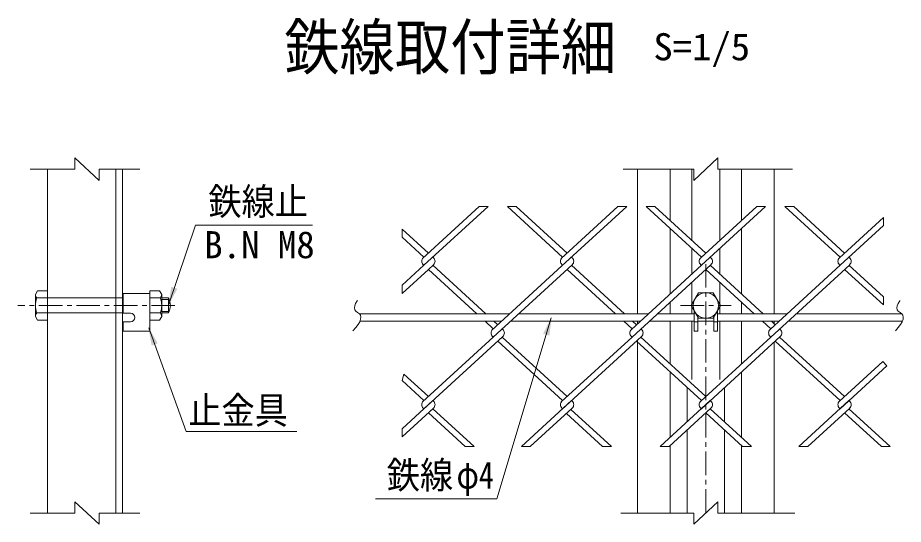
# Model space of a CAD drawing. Units: millimetres, scale not verified, with parts at other scales. Extents: x -4455 to 4455, y -3150 to 3150.
# Drawn here: x 1026 to 2444, y 536 to 1347 of the extents above; entities that cross this region are included whole.
import ezdxf
from ezdxf.enums import TextEntityAlignment as Align

# ---------------------------------------------------------------- set-up
doc = ezdxf.new("R2010")
doc.units = ezdxf.units.MM
doc.header["$LTSCALE"] = 30
doc.linetypes.add('DASHED', pattern=[7.5, 6, -1.5])
doc.linetypes.add('USER1', pattern=[2, 1.25, -0.25, 0.25, -0.25])
doc.layers.add('0-B_7詳細', color=7, linetype='Continuous', lineweight=18)
doc.styles.add('ＭＳ ゴシック', font='')
doc.styles.get('ＭＳ ゴシック').set_extended_font_data('MS Gothic')

msp = doc.modelspace()

# ---------------------------------------------------------------- linework, layer by layer
at = {"layer": '0-B_7詳細', "color": 4}
for p, q in [((1156.38, 1086.75), (1117.61, 1122.75)), ((1117.61, 1104.75), (1117.61, 1122.75)), ((2108.12, 1086.75), (2146.89, 1122.75)), ((2146.89, 1104.75), (2146.89, 1122.75)), ((1117.61, 1104.75), (1046.05, 1104.75)), ((1156.38, 1104.75), (1156.38, 1086.75)), ((1156.38, 1104.75), (1221.66, 1104.75)), ((2108.12, 1104.75), (1994.95, 1104.75)), ((2108.12, 1104.75), (2108.12, 1086.75)), ((2146.89, 1104.75), (2266.47, 1104.75)), ((1117.61, 554.44), (1117.61, 572.44)), ((1156.38, 536.44), (1117.61, 572.44)), ((2108.12, 536.44), (2146.89, 572.44)), ((2146.89, 554.44), (2146.89, 572.44)), ((1117.61, 554.44), (1046.05, 554.44)), ((1156.38, 554.44), (1221.66, 554.44)), ((1156.38, 554.44), (1156.38, 536.44)), ((2108.12, 554.44), (1991.3, 554.44)), ((2108.12, 554.44), (2108.12, 536.44)), ((2146.89, 554.44), (2269.71, 554.44))]:
    msp.add_line(p, q, dxfattribs=at)
at = {"layer": '0-B_7詳細', "lineweight": 9}
for p, q in [((1073.81, 1104.75), (1073.81, 554.44)), ((1183.31, 1104.75), (1183.31, 554.44)), ((1193.81, 1104.75), (1193.81, 554.44)), ((2018.01, 1104.75), (2018.01, 873.19)), ((2070.51, 1104.75), (2070.51, 1022.58)), ((2105.01, 1104.75), (2105.01, 990.97)), ((2150.01, 1104.75), (2150.01, 990.97)), ((2184.51, 1104.75), (2184.51, 1022.58)), ((2237.01, 1104.75), (2237.01, 873.19)), ((2070.51, 1009.56), (2070.51, 905.1)), ((2184.51, 1009.56), (2184.51, 905.1)), ((2105.01, 977.95), (2105.01, 936.71)), ((2119.33, 962.86), (2127.51, 970.35)), ((2150.01, 977.95), (2150.01, 936.71)), ((2119.33, 951.8), (2120.4, 950.82)), ((2105.01, 923.69), (2105.01, 873.19)), ((2150.01, 923.69), (2150.01, 873.19)), ((1054.61, 904.3), (1057.94, 910.06)), ((1057.94, 910.06), (1073.81, 910.06)), ((1073.81, 863.02), (1073.81, 910.06)), ((1237.43, 863.02), (1237.43, 910.06)), ((1054.61, 868.78), (1054.61, 904.3)), ((1056.67, 898.54), (1073.81, 898.54)), ((1194.83, 905.5), (1194.83, 874)), ((1254.57, 898.54), (1237.43, 898.54)), ((1256.63, 868.78), (1256.63, 904.3)), ((1256.63, 898.54), (1267.29, 898.54)), ((1267.29, 874.54), (1267.29, 898.54)), ((2070.51, 892.08), (2070.51, 873.19)), ((2184.51, 892.08), (2184.51, 873.19)), ((1056.67, 874.54), (1073.81, 874.54)), ((1194.83, 874), (1206.68, 874)), ((1254.57, 874.54), (1237.43, 874.54)), ((1256.63, 868.78), (1253.31, 863.02)), ((1256.63, 874.54), (1267.29, 874.54)), ((1813.66, 873.19), (1573.09, 873.19)), ((2035.68, 873.19), (1827.87, 873.19)), ((2108.76, 873.19), (2049.89, 873.19)), ((2108.76, 878.28), (2108.76, 845.5)), ((2111.23, 874), (2108.76, 874)), ((2114.76, 867.89), (2114.76, 845.5)), ((2143.79, 874), (2146.26, 874)), ((2146.26, 878.28), (2146.26, 845.5)), ((2257.71, 873.19), (2146.26, 873.19)), ((2441.19, 873.19), (2271.92, 873.19)), ((1193.81, 738.19), (1193.81, 858.19)), ((1194.83, 860.5), (1206.68, 860.5)), ((1194.83, 860.5), (1194.83, 845.5)), ((1253.31, 863.02), (1237.43, 863.02)), ((1800.56, 861.19), (1573.82, 861.19)), ((2022.59, 861.19), (1814.77, 861.19)), ((2018.01, 861.19), (2018.01, 856.99)), ((2108.76, 861.19), (2036.8, 861.19)), ((2070.51, 861.19), (2070.51, 793.09)), ((2105.01, 861.19), (2105.01, 768.35)), ((2114.76, 860.5), (2108.76, 860.5)), ((2140.26, 861.19), (2114.76, 861.19)), ((2140.26, 860.5), (2146.26, 860.5)), ((2244.62, 861.19), (2146.26, 861.19)), ((2150.01, 861.19), (2150.01, 768.35)), ((2184.51, 861.19), (2184.51, 793.09)), ((2237.01, 861.19), (2237.01, 856.99)), ((2441.92, 861.19), (2258.83, 861.19)), ((1194.83, 845.5), (1237.43, 845.5)), ((2023.6, 849.09), (2024.67, 848.11)), ((2023.6, 849.09), (2024.67, 848.11)), ((2114.76, 845.5), (2108.76, 845.5)), ((2245.63, 849.09), (2246.7, 848.11)), ((2245.63, 849.09), (2246.7, 848.11)), ((2018.01, 830.95), (2018.01, 554.44)), ((2237.01, 828.18), (2237.01, 554.44)), ((2070.51, 780.07), (2070.51, 675.61)), ((2184.51, 780.07), (2184.51, 675.61)), ((2097.51, 755.33), (2097.51, 700.35)), ((2157.51, 755.33), (2157.51, 700.35)), ((2097.51, 687.33), (2097.51, 554.44)), ((2157.51, 687.33), (2157.51, 554.44)), ((2070.51, 662.59), (2070.51, 554.44)), ((2184.51, 662.59), (2184.51, 554.44))]:
    msp.add_line(p, q, dxfattribs=at)
at = {"layer": '0-B_7詳細', "color": 3}
for p, q in [((1674.2, 961.88), (1764.82, 1044.91)), ((1676.35, 950.82), (1779.03, 1044.91)), ((1764.82, 1044.91), (1779.03, 1044.91)), ((1809.9, 1044.91), (1898.37, 963.84)), ((1809.9, 1044.91), (1824.11, 1044.91)), ((1824.11, 1044.91), (1905.48, 970.35)), ((1896.23, 961.88), (1986.85, 1044.91)), ((1897.3, 949.84), (2001.06, 1044.91)), ((1986.85, 1044.91), (2001.06, 1044.91)), ((2031.93, 1044.91), (2120.4, 963.84)), ((2031.93, 1044.91), (2046.14, 1044.91)), ((2046.14, 1044.91), (2127.51, 970.35)), ((2119.33, 962.86), (2208.87, 1044.91)), ((2120.4, 950.82), (2223.08, 1044.91)), ((2208.87, 1044.91), (2223.08, 1044.91)), ((2253.96, 1044.91), (2342.43, 963.84)), ((2253.96, 1044.91), (2268.17, 1044.91)), ((2268.17, 1044.91), (2349.53, 970.35)), ((2341.36, 962.86), (2411.65, 1027.27)), ((2411.65, 1027.27), (2411.65, 1014.25)), ((1641.42, 1008.86), (1683.45, 970.35)), ((1641.42, 995.84), (1641.42, 1008.86)), ((2342.43, 950.82), (2411.65, 1014.25)), ((1641.42, 995.84), (1676.35, 963.84)), ((1690.56, 963.84), (1691.63, 962.86)), ((1690.56, 963.84), (1691.63, 962.86)), ((1912.58, 963.84), (1913.65, 962.86)), ((1912.58, 963.84), (1913.65, 962.86)), ((2134.61, 963.84), (2135.68, 962.86)), ((2134.61, 963.84), (2135.68, 962.86)), ((2356.64, 963.84), (2357.71, 962.86)), ((2356.64, 963.84), (2357.71, 962.86)), ((2356.64, 963.84), (2357.71, 962.86)), ((2356.64, 963.84), (2357.71, 962.86)), ((1641.42, 918.82), (1676.35, 950.82)), ((1674.91, 952.14), (1676.35, 950.82)), ((1674.91, 952.14), (1676.35, 950.82)), ((1675.28, 951.8), (1676.35, 950.82)), ((1675.28, 951.8), (1676.35, 950.82)), ((1683.45, 944.31), (1691.63, 951.8)), ((1690.56, 950.82), (1775.27, 873.19)), ((1785.22, 847.13), (1897.3, 949.84)), ((1787.36, 836.07), (1913.66, 951.8)), ((1897.3, 951.8), (1898.37, 950.82)), ((1912.58, 950.82), (1997.3, 873.19)), ((2008.32, 848.11), (2120.4, 950.82)), ((2134.61, 950.82), (2219.33, 873.19)), ((2230.35, 848.11), (2342.43, 950.82)), ((2231.42, 836.07), (2357.71, 951.8)), ((2341.36, 951.8), (2342.43, 950.82)), ((2356.64, 950.82), (2411.65, 900.41)), ((1641.42, 905.8), (1683.45, 944.31)), ((1683.45, 944.31), (1761.06, 873.19)), ((1905.48, 944.31), (1983.09, 873.19)), ((2127.51, 944.31), (2205.12, 873.19)), ((2349.53, 944.31), (2411.65, 887.39)), ((1641.42, 905.8), (1641.42, 918.82)), ((2411.65, 900.41), (2411.65, 887.39)), ((1774.16, 861.19), (1787.36, 849.09)), ((1788.37, 861.19), (1794.46, 855.6)), ((1996.19, 861.19), (2009.39, 849.09)), ((2010.4, 861.19), (2016.49, 855.6)), ((2218.21, 861.19), (2231.42, 849.09)), ((2230.35, 848.11), (2238.52, 855.6)), ((2232.42, 861.19), (2238.52, 855.6)), ((1675.27, 720.35), (1802.64, 837.05)), ((1785.92, 837.39), (1787.36, 836.07)), ((1786.29, 837.05), (1787.36, 836.07)), ((1786.29, 837.05), (1787.36, 836.07)), ((1794.46, 829.56), (1802.64, 837.05)), ((1801.57, 849.09), (1802.64, 848.11)), ((1801.57, 849.09), (1802.64, 848.11)), ((1897.3, 720.35), (2024.67, 837.05)), ((2120.4, 721.33), (2246.7, 837.06)), ((2230.35, 837.05), (2231.42, 836.07)), ((1674.2, 732.39), (1787.36, 836.07)), ((1794.46, 829.56), (1898.37, 734.35)), ((1801.57, 836.07), (1905.48, 740.86)), ((1896.23, 732.39), (2009.39, 836.07)), ((2016.49, 829.56), (2120.4, 734.35)), ((2023.6, 836.07), (2127.51, 740.86)), ((2119.33, 733.37), (2231.42, 836.07)), ((2238.52, 829.56), (2342.43, 734.35)), ((2245.63, 836.07), (2349.53, 740.86)), ((2341.36, 733.37), (2410.88, 797.07)), ((2410.88, 797.07), (2417.41, 790.03)), ((2342.43, 721.33), (2417.41, 790.03)), ((1644.17, 776.86), (1641.42, 766.35)), ((1641.42, 766.35), (1676.35, 734.35)), ((1644.17, 776.86), (1683.45, 740.86)), ((2341.36, 733.37), (2349.53, 740.86)), ((1641.24, 689.16), (1690.56, 734.35)), ((1690.56, 734.35), (1691.63, 733.37)), ((1690.56, 734.35), (1691.63, 733.37)), ((1832.35, 660.83), (1912.58, 734.35)), ((1912.58, 734.35), (1913.65, 733.37)), ((1912.58, 734.35), (1913.65, 733.37)), ((2054.38, 660.83), (2134.61, 734.35)), ((2134.61, 734.35), (2135.68, 733.37)), ((2134.61, 734.35), (2135.68, 733.37)), ((2276.41, 660.83), (2356.64, 734.35)), ((2356.64, 734.35), (2357.71, 733.37)), ((2356.64, 734.35), (2357.71, 733.37)), ((1641.46, 676.34), (1691.63, 722.31)), ((1675.28, 722.31), (1676.35, 721.33)), ((1675.28, 722.31), (1676.35, 721.33)), ((1683.45, 714.82), (1691.63, 722.31)), ((1683.45, 714.82), (1742.37, 660.83)), ((1690.56, 721.33), (1756.58, 660.83)), ((1846.56, 660.83), (1913.65, 722.31)), ((1897.3, 722.31), (1898.37, 721.33)), ((1897.3, 722.31), (1898.37, 721.33)), ((1904.41, 713.83), (1962.25, 660.83)), ((1905.48, 714.82), (1913.65, 722.31)), ((1911.51, 720.35), (1976.46, 660.83)), ((2068.59, 660.83), (2135.68, 722.31)), ((2119.33, 722.31), (2120.4, 721.33)), ((2127.51, 714.82), (2186.42, 660.83)), ((2134.61, 721.33), (2200.63, 660.83)), ((2290.62, 660.83), (2357.71, 722.31)), ((2341.36, 722.31), (2342.43, 721.33)), ((2349.53, 714.82), (2408.45, 660.83)), ((2356.64, 721.33), (2422.66, 660.83)), ((1641.24, 689.16), (1641.46, 676.34)), ((1742.37, 660.83), (1756.58, 660.83)), ((1832.35, 660.83), (1846.56, 660.83)), ((1962.25, 660.83), (1976.46, 660.83)), ((2054.38, 660.83), (2068.59, 660.83)), ((2186.42, 660.83), (2200.63, 660.83)), ((2276.41, 660.83), (2290.62, 660.83)), ((2408.45, 660.83), (2422.66, 660.83))]:
    msp.add_line(p, q, dxfattribs=at)
at = {"layer": '0-B_7詳細', "color": 1, "linetype": 'USER1'}
for p, q in [((2127.51, 952.69), (2127.51, 554.44)), ((1277.69, 886.54), (1026.19, 886.54)), ((2087.21, 886.54), (2167.86, 886.54))]:
    msp.add_line(p, q, dxfattribs=at)
at = {"layer": '0-B_7詳細', "color": 3, "linetype": 'DASHED'}
for p, q in [((1073.81, 898.54), (1194.83, 898.54)), ((1073.81, 874.54), (1194.83, 874.54))]:
    msp.add_line(p, q, dxfattribs=at)
at = {"layer": '0-B_7詳細', "color": 1}
for p, q in [((1256.63, 896.14), (1268.5, 896.14)), ((1256.63, 876.94), (1268.5, 876.94))]:
    msp.add_line(p, q, dxfattribs=at)
for points in [[(1497.96, 1015.12), (1310.77, 1015.12), (1267.93, 888.44)], [(1599.06, 576.98), (1792.96, 576.98), (1880.23, 866.62)], [(1473.01, 685.01), (1296.06, 685.01), (1235.84, 850.52)]]:
    msp.add_lwpolyline(points, dxfattribs=at)
at = {"layer": '0-B_7詳細', "color": 3}
msp.add_lwpolyline([(2008.32, 837.05), (2009.39, 836.07), (2135.68, 951.8)], dxfattribs=at)
at = {"layer": '0-B_7詳細', "lineweight": 9}
for points in [[(1256.63, 904.3), (1253.31, 910.06), (1237.43, 910.06)], [(1194.83, 905.5), (1237.43, 905.5), (1237.43, 845.5)], [(1570.02, 894.28), (1569.71, 893.9), (1567.05, 889.7), (1565.48, 885.94), (1565.01, 882.62), (1565.64, 879.75), (1567.36, 877.32), (1570.18, 875.33), (1573, 873.32), (1574.76, 870.84), (1575.44, 867.88), (1575.05, 864.45), (1573.58, 860.54), (1571.04, 856.16), (1567.43, 851.3), (1562.74, 845.97)], [(2438.12, 894.28), (2437.8, 893.9), (2435.14, 889.7), (2433.58, 885.94), (2433.11, 882.62), (2433.73, 879.75), (2435.45, 877.32), (2438.27, 875.33), (2441.1, 873.32), (2442.85, 870.84), (2443.53, 867.88), (2443.14, 864.45), (2441.67, 860.54), (2439.13, 856.16), (2435.52, 851.3), (2430.83, 845.97)], [(1054.61, 868.78), (1057.94, 863.02), (1073.81, 863.02)], [(2140.26, 867.89), (2140.26, 845.5), (2146.26, 845.5)]]:
    msp.add_lwpolyline(points, dxfattribs=at)
at = {"layer": '0-B_7詳細', "color": 3}
msp.add_lwpolyline([(2151.03, 886.54), (2139.27, 906.91), (2115.75, 906.91), (2103.99, 886.54), (2115.75, 866.17), (2139.27, 866.17)], close=True, dxfattribs=at)
msp.add_circle((2127.51, 886.54), 20.4, dxfattribs=at)
for centre, start, end in [((1680.34, 957.33), 132.5, 227.5), ((1686.56, 957.33), 312.5, 47.5), ((1902.37, 957.33), 132.5, 227.5), ((1908.59, 957.33), 312.5, 47.5), ((2124.4, 957.33), 132.5, 227.5), ((2130.61, 957.33), 312.5, 47.5), ((2346.43, 957.33), 132.5, 227.5), ((2352.64, 957.33), 312.5, 47.5), ((1791.36, 842.58), 132.5, 227.5), ((1797.57, 842.58), 312.5, 47.5), ((2013.38, 842.58), 132.5, 227.5), ((2019.6, 842.58), 312.5, 47.5), ((2235.41, 842.58), 132.5, 227.5), ((2241.63, 842.58), 312.5, 47.5), ((1680.34, 727.84), 132.5, 227.5), ((1686.56, 727.84), 312.5, 47.5), ((1902.37, 727.84), 132.5, 227.5), ((1908.59, 727.84), 312.5, 47.5), ((2124.4, 727.84), 132.5, 227.5), ((2130.61, 727.84), 312.5, 47.5), ((2346.43, 727.84), 132.5, 227.5), ((2352.64, 727.84), 312.5, 47.5)]:
    msp.add_arc(centre, 7.5, start, end, dxfattribs=at)
at = {"layer": '0-B_7詳細', "lineweight": 9}
for centre, radius, start, end in [((1063.7, 904.3), 9.09, 180, 219.3382), ((1090.61, 886.54), 36, 160.52878, 199.47122), ((1220.63, 886.54), 36, 340.52878, 19.47122), ((1247.55, 904.3), 9.09, 320.6618, 0), ((1246.51, 886.54), 24, 330, 30), ((1063.7, 868.78), 9.09, 140.6618, 180), ((1206.68, 867.25), 6.75, 270, 90), ((1247.55, 868.78), 9.09, 0, 39.3382)]:
    msp.add_arc(centre, radius, start, end, dxfattribs=at)
at = {"layer": '0-B_7詳細', "color": 1}
for points in [[(1267.29, 886.54), (1271.97, 916.63), (1281.84, 913.29)], [(1880.81, 868.54), (1877.14, 838.31), (1867.16, 841.31)], [(1235.16, 852.4), (1250.31, 825.99), (1240.52, 822.43)]]:
    msp.add_solid(points, dxfattribs=at)

# ---------------------------------------------------------------- texts
at = {"layer": '0-B_7詳細', "style": 'ＭＳ ゴシック', "width": 0.9}
msp.add_text('鉄線取付詳細', height=72.14, dxfattribs=at).set_placement((1452.74, 1242.47), align=Align.BOTTOM_LEFT)
at = {"layer": '0-B_7詳細', "color": 3, "style": 'ＭＳ ゴシック'}
for s, width, p in [('S=1/5', 1.05, (2043.61, 1265.85)), ('鉄線止', 0.9, (1331.24, 1018.31)), ('止金具', 0.9, (1299.09, 684.07)), ('鉄線', 0.9, (1616.73, 580.57)), ('φ4', 0.8, (1728.52, 580.57))]:
    msp.add_text(s, height=43.33, dxfattribs=dict(at, width=width)).set_placement(p, align=Align.BOTTOM_LEFT)
msp.add_text('B.N M8', height=43.33, dxfattribs=at).set_placement((1324.68, 949.11), align=Align.BOTTOM_LEFT)

doc.saveas('drawing.dxf')
